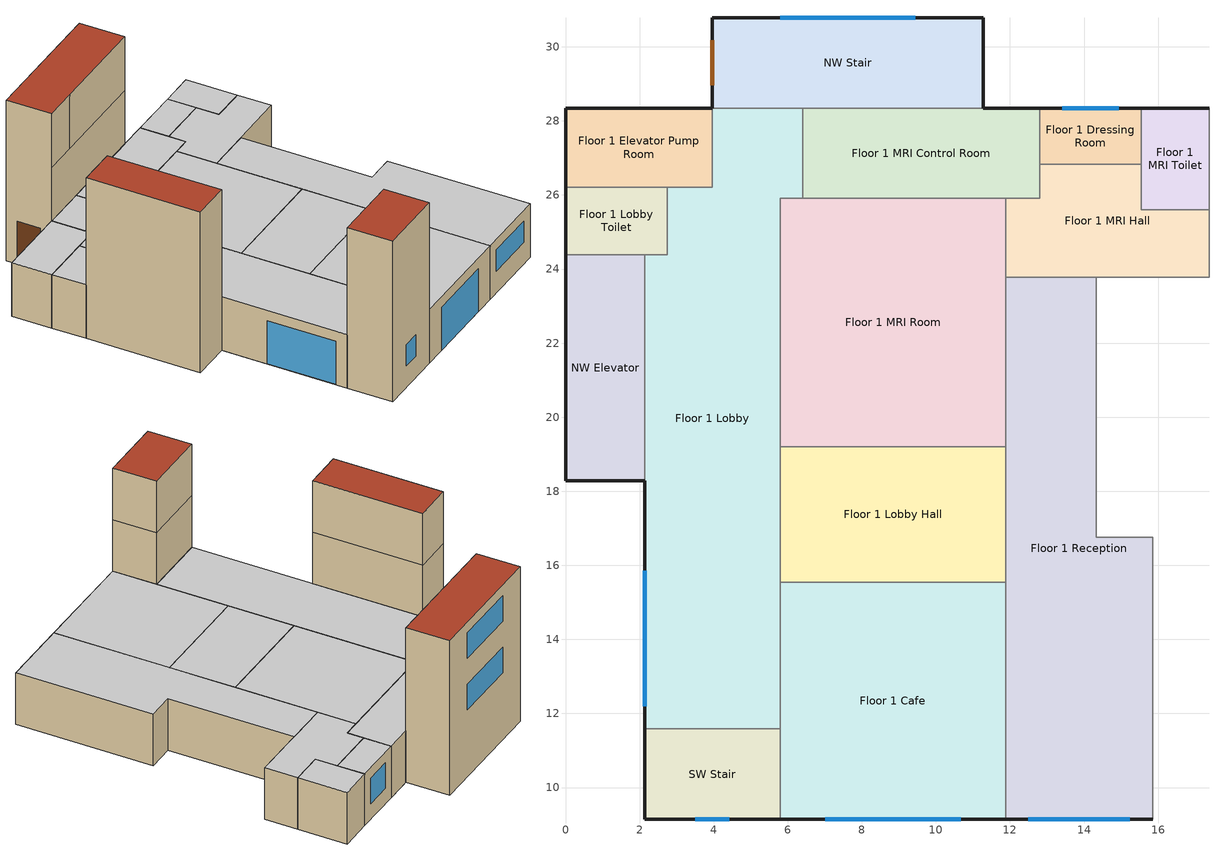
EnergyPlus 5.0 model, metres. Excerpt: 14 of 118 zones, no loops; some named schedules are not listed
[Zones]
Floor 1 Lobby
 floor ground (ext-slab): 5.79,11.58 2.13,11.58 2.13,24.38 2.74,24.38 2.74,26.21 3.96,26.21 3.96,28.35 6.4,28.35 6.4,25.91 5.79,25.91 z0
 wall outside (Steel Frame Non-res Ext Wall): 2.13,18.29 2.13,11.58 z0:3.05
 wall adiabatic (int-walls): 5.79,11.58 5.79,25.91 6.4,25.91 6.4,28.35 / 3.96,28.35 3.96,26.21 2.74,26.21 2.74,24.38 2.13,24.38 z0:3.05
 wall to NW Elevator (int-walls): 2.13,24.38 2.13,18.29 z0:3.05
 wall to NW Stair (int-walls): 6.4,28.35 3.96,28.35 z0:3.05
 wall to SW Stair (int-walls): 2.13,11.58 5.79,11.58 z0:3.05
 window (Window Non-res Fixed): 2.13,15.85 2.13,12.19 z0.03:2.46
 ceiling adiabatic (INT-FLOOR-UNDERSIDE): 2.13,24.38 2.13,11.58 5.79,11.58 5.79,25.91 6.4,25.91 6.4,28.35 3.96,28.35 3.96,26.21 2.74,26.21 2.74,24.38 z3.05
SW Stair
 floor ground (ext-slab): 2.13,11.58 5.79,11.58 5.79,9.14 2.13,9.14 z0
 wall outside (Steel Frame Non-res Ext Wall): 2.13,11.58 2.13,9.14 5.79,9.14 z0:9.14
 wall to Floor 2 Reception (int-walls): 5.79,9.14 5.79,11.58 2.13,11.58 z3.05:6.1
 wall to Floor 3 Undeveloped 2 (int-walls): 5.79,9.14 5.79,11.58 2.13,11.58 z6.1:9.14
 wall to Floor 1 Cafe (int-walls): 5.79,9.14 5.79,11.58 z0:3.05
 window (Window Non-res Fixed): 3.51,9.14 4.42,9.14 z1.22:2.44
 roof outside (IEAD Non-res Roof): 2.13,11.58 2.13,9.14 5.79,9.14 5.79,11.58 z9.14
Floor 1 Dressing Room
 floor ground (ext-slab): 15.54,28.35 15.54,26.82 12.8,26.82 12.8,28.35 z0
 wall outside (Steel Frame Non-res Ext Wall): 15.54,28.35 12.8,28.35 z0:3.05
 wall adiabatic (int-walls): 12.8,28.35 12.8,26.82 15.54,26.82 15.54,28.35 z0:3.05
 window (Window Non-res Fixed): 14.94,28.35 13.41,28.35 z0.91:2.44
 ceiling adiabatic (INT-FLOOR-UNDERSIDE): 15.54,26.82 15.54,28.35 12.8,28.35 12.8,26.82 z3.05
Floor 1 Reception
 floor ground (ext-slab): 11.89,23.77 14.33,23.77 14.33,16.76 15.85,16.76 15.85,9.14 11.89,9.14 z0
 wall outside (Steel Frame Non-res Ext Wall): 11.89,9.14 15.85,9.14 z0:3.05
 wall adiabatic (int-walls): 15.85,9.14 15.85,16.76 14.33,16.76 14.33,23.77 11.89,23.77 11.89,9.14 z0:3.05
 window (Window Non-res Fixed): 12.5,9.14 15.24,9.14 z1.22:2.44
 ceiling adiabatic (INT-FLOOR-UNDERSIDE): 14.33,16.76 14.33,23.77 11.89,23.77 11.89,9.14 15.85,9.14 15.85,16.76 z3.05
Floor 1 MRI Hall
 floor ground (ext-slab): 11.89,23.77 11.89,25.91 12.8,25.91 12.8,26.82 15.54,26.82 15.54,25.6 17.37,25.6 17.37,23.77 z0
 wall adiabatic (int-walls): 12.8,26.82 12.8,25.91 11.89,25.91 11.89,23.77 14.33,23.77 17.37,23.77 17.37,25.6 15.54,25.6 15.54,26.82 12.8,26.82 z0:3.05
 ceiling adiabatic (INT-FLOOR-UNDERSIDE): 11.89,25.91 11.89,23.77 17.37,23.77 17.37,25.6 15.54,25.6 15.54,26.82 12.8,26.82 12.8,25.91 z3.05
Floor 1 MRI Control Room
 floor ground (ext-slab): 6.4,25.91 6.4,28.35 12.8,28.35 12.8,25.91 z0
 wall outside (Steel Frame Non-res Ext Wall): 12.8,28.35 11.28,28.35 z0:3.05
 wall to NW Stair (int-walls): 11.28,28.35 6.4,28.35 z0:3.05
 wall adiabatic (int-walls): 6.4,28.35 6.4,25.91 12.8,25.91 12.8,28.35 z0:3.05
 ceiling adiabatic (INT-FLOOR-UNDERSIDE): 6.4,25.91 12.8,25.91 12.8,28.35 6.4,28.35 z3.05
NW Stair
 floor ground (ext-slab): 3.96,30.78 11.28,30.78 11.28,28.35 3.96,28.35 z0
 wall outside (Steel Frame Non-res Ext Wall): 11.28,28.35 11.28,30.78 3.96,30.78 3.96,28.35 z0:9.14
 wall to Floor 3 Office (int-walls): 5.79,28.35 11.28,28.35 z6.1:9.14
 wall to Floor 3 Elevator Hall (int-walls): 3.96,28.35 5.79,28.35 z6.1:9.14
 wall to Floor 2 Work (int-walls): 3.96,28.35 11.28,28.35 z3.05:6.1
 window (Window Non-res Fixed): 9.45,30.78 5.79,30.78 z7.01:8.53; 9.45,30.78 5.79,30.78 z3.96:5.49
 door (Swinging Door Non-res): 3.96,30.18 3.96,28.96 z0:2.44
 roof outside (IEAD Non-res Roof): 11.28,30.78 3.96,30.78 3.96,28.35 11.28,28.35 z9.14
Floor 1 MRI Room
 floor ground (ext-slab): 11.89,19.2 5.79,19.2 5.79,25.91 11.89,25.91 z0
 wall adiabatic (int-walls): 11.89,19.2 11.89,23.77 11.89,25.91 6.4,25.91 5.79,25.91 5.79,19.2 11.89,19.2 z0:3.05
 ceiling adiabatic (INT-FLOOR-UNDERSIDE): 5.79,19.2 11.89,19.2 11.89,25.91 5.79,25.91 z3.05
Floor 1 MRI Toilet
 floor ground (ext-slab): 17.37,25.6 15.54,25.6 15.54,28.35 17.37,28.35 z0
 wall outside (Steel Frame Non-res Ext Wall): 17.37,28.35 15.54,28.35 z0:3.05
 wall adiabatic (int-walls): 15.54,28.35 15.54,25.6 17.37,25.6 17.37,28.35 z0:3.05
 ceiling adiabatic (INT-FLOOR-UNDERSIDE): 15.54,25.6 17.37,25.6 17.37,28.35 15.54,28.35 z3.05
Floor 1 Lobby Hall
 floor ground (ext-slab): 11.89,19.2 11.89,15.54 5.79,15.54 5.79,19.2 z0
 wall adiabatic (int-walls): 11.89,19.2 5.79,19.2 5.79,15.54 11.89,15.54 11.89,19.2 z0:3.05
 ceiling adiabatic (INT-FLOOR-UNDERSIDE): 5.79,19.2 5.79,15.54 11.89,15.54 11.89,19.2 z3.05
Floor 1 Cafe
 floor ground (ext-slab): 11.89,9.14 5.79,9.14 5.79,15.54 11.89,15.54 z0
 wall outside (Steel Frame Non-res Ext Wall): 5.79,9.14 11.89,9.14 z0:3.05
 wall adiabatic (int-walls): 11.89,9.14 11.89,15.54 5.79,15.54 5.79,11.58 z0:3.05
 window (Window Non-res Fixed): 7.01,9.14 10.67,9.14 z0.03:2.46
 ceiling adiabatic (INT-FLOOR-UNDERSIDE): 5.79,9.14 11.89,9.14 11.89,15.54 5.79,15.54 z3.05
Floor 1 Lobby Toilet
 floor ground (ext-slab): 2.74,26.21 2.74,24.38 0,24.38 0,26.21 z0
 wall outside (Steel Frame Non-res Ext Wall): 0,26.21 0,24.38 z0:3.05
 wall to NW Elevator (int-walls): 0,24.38 2.13,24.38 z0:3.05
 wall adiabatic (int-walls): 2.13,24.38 2.74,24.38 2.74,26.21 0,26.21 z0:3.05
 ceiling adiabatic (INT-FLOOR-UNDERSIDE): 2.74,24.38 2.74,26.21 0,26.21 0,24.38 z3.05
Floor 1 Elevator Pump Room
 floor ground (ext-slab): 0,26.21 0,28.35 3.96,28.35 3.96,26.21 z0
 wall outside (Steel Frame Non-res Ext Wall): 3.96,28.35 0,28.35 0,26.21 z0:3.05
 wall adiabatic (int-walls): 0,26.21 3.96,26.21 3.96,28.35 z0:3.05
 ceiling adiabatic (INT-FLOOR-UNDERSIDE): 3.96,28.35 0,28.35 0,26.21 3.96,26.21 z3.05
NW Elevator
 floor ground (ext-slab): 2.13,18.29 0,18.29 0,24.38 2.13,24.38 z0
 wall outside (Steel Frame Non-res Ext Wall): 0,24.38 0,18.29 2.13,18.29 z0:9.14
 wall to Floor 3 Office Toilet (int-walls): 2.13,24.38 0,24.38 z6.1:9.14
 wall to Floor 2 Work Toilet (int-walls): 2.13,24.38 0,24.38 z3.05:6.1
 wall to Floor 2 Work (int-walls): 2.13,18.29 2.13,24.38 z3.05:6.1
 wall to Floor 3 Elevator Hall (int-walls): 2.13,18.29 2.13,24.38 z6.1:9.14
 roof outside (IEAD Non-res Roof): 0,18.29 2.13,18.29 2.13,24.38 0,24.38 z9.14
[Building]
Ref Bldg OutPatient New2004_v1.3_5.0: North Axis=0; Terrain=City; Loads Convergence Tolerance Value=0.04; Temperature Convergence Tolerance Value=0.2; Solar Distribution=FullInteriorAndExterior; Maximum Number of Warmup Days=25
[Site:Location]
USA NV-LAS VEGAS: Latitude {deg}=36.07; Longitude {deg}=-115.17; Time Zone {hr}=-8; Elevation {m}=664
[SizingPeriod:DesignDay] Barometric Pressure {Pa}=93598; Rain {0-no,1-yes}=0; Snow on ground {0-no,1-yes}=0; Day of Month=21; Daylight Savings Time Indicator=0; Humidity Indicating Type=WetBulb
Name | Maximum Dry-Bulb Temperature {C} | Daily Temp Range {C} | Humidity Indicating Conditions at Maximum Dry-Bulb | Wind Speed {m/s} design conditions vs. traditional 6.71 m/s (15 mph) | Wind Direction {Degrees; N=0, S=180} | Clearness {0.0 to 1.1} | Month | Day Type | Wind Speed {m/s} design conditions vs. traditional 3.35 m/s (7mph)
LAS_VEGAS Ann Htg 99.6% Condns DB | -1.7 | 0 | -1.7 | 3.1 | 240 | 0 | 1 | WinterDesignDay
LAS_VEGAS Ann Clg .4% Condns WB=>MDB | 34.7 | 13.6 | 21.9 |  | 230 | 1 | 7 | SummerDesignDay | 5.3
[Site:WaterMainsTemperature]
Calculation Method=CORRELATION; Annual Average Outdoor Air Temperature {C}=19.48; Maximum Difference In Monthly Average Outdoor Air Temperatures {deltaC}=25.6
[Site:GroundTemperature:BuildingSurface]
18.89, 18.889, 18.895, 20.344, 20.899, 20.929, 20.753, 20.826, 21.013, 20.868, 19.246, 18.923
[Construction]
Steel Frame Non-res Ext Wall: Wood Siding, Steel Frame NonRes Wall Insulation, 1/2IN Gypsum
IEAD Non-res Roof: Roof Membrane, IEAD NonRes Roof Insulation, Metal Decking
ext-slab: HW CONCRETE, CP02 CARPET PAD
int-walls: 1/2IN Gypsum, 1/2IN Gypsum
INT-FLOOR-UNDERSIDE: CP02 CARPET PAD, MAT-CC05 4 HW CONCRETE
Window Non-res Fixed: NonRes Fixed Assembly Window
Swinging Door Non-res: Opaque Door panel NonRes
InteriorFurnishings: Std Wood 6inch
[Material] Thermal Absorptance=0.9
Name | Roughness | Thickness {m} | Conductivity {W/m-K} | Density {kg/m3} | Specific Heat {J/kg-K} | Solar Absorptance | Visible Absorptance | Density | Specific Heat | Visible Absorptance! Common Materials
Steel Frame NonRes Wall Insulation | MediumRough | 0.0539159 | 0.049 | 265 | 836.8 | 0.7 | 0.7
IEAD NonRes Roof Insulation | MediumRough | 0.124663 | 0.049 |  |  | 0.7 | 0.7 | 265 | 836.8
Std Wood 6inch | MediumSmooth | 0.15 | 0.12 | 540 | 1210 | 0.7 |  |  |  | 0.7
Wood Siding | MediumSmooth | 0.01 | 0.11 | 544.62 | 1210 | 0.78 | 0.78
1/2IN Gypsum | Smooth | 0.0127 | 0.16 | 784.9 | 830 | 0.92 | 0.92
HW CONCRETE | Rough | 0.2032 | 1.311 | 2240 | 836.8 | 0.7 | 0.7
Roof Membrane | VeryRough | 0.0095 | 0.16 | 1121.29 | 1460 | 0.7 | 0.7
Metal Decking | MediumSmooth | 0.0015 | 45.006 | 7680 | 418.4 | 0.7 | 0.3
MAT-CC05 4 HW CONCRETE | Rough | 0.1016 | 1.311 | 2240 | 836.8 | 0.7 | 0.7
[WindowMaterial:SimpleGlazingSystem]
NonRes Fixed Assembly Window: U-Factor=3.23646; Solar Heat Gain Coefficient=0.25
[Material:NoMass] Thermal Absorptance=0.9; Solar Absorptance=0.7
Name | Roughness | Thermal Resistance {m2-K/W} | Visible Absorptance | Thermal Resistance {(m2-K)/W}
Opaque Door panel NonRes | MediumRough | 0.101897 | 0.7
CP02 CARPET PAD | VeryRough |  | 0.8 | 0.2165
[Zone] Type=1; Multiplier=1; Part of Total Floor Area=Yes
Floor 1 Cafe; Floor 1 Dressing Room; Floor 1 Elevator Pump Room; Floor 1 Lobby; Floor 1 Lobby Hall; Floor 1 Lobby Toilet; Floor 1 MRI Control Room; Floor 1 MRI Hall; Floor 1 MRI Room; Floor 1 MRI Toilet; Floor 1 Reception; NW Elevator; NW Stair; SW Stair
[People] Schedule=BLDG_OCC_SCH; Number of People Calculation Method=Area/person; Fraction Radiant=0.3; User Specified Sensible Fraction=AUTOCALCULATE; Activity Level Schedule=ACTIVITY_SCH; Enable ASHRAE 55 Comfort Warnings=No; MRT Calculation=ZoneAveraged; Work Efficiency Schedule=WORK_EFF_SCH; Clothing Schedule=CLOTHING_SCH; Air Velocity Schedule=AIR_VELO_SCH; Thermal Comfort Report=FANGER
Name | Zone | Zone Area per Person
Floor 1 Cafe People | Floor 1 Cafe | 1
Floor 1 Dressing Room People | Floor 1 Dressing Room | 20
Floor 1 Lobby People | Floor 1 Lobby | 3.33
Floor 1 MRI Control Room People | Floor 1 MRI Control Room | 5
Floor 1 MRI Room People | Floor 1 MRI Room | 5
Floor 1 Reception People | Floor 1 Reception | 3.33
[Lights] Schedule=BLDG_LIGHT_SCH; Design Level Calculation Method=Watts/Area; Return Air Fraction=0; Fraction Radiant=0.7; Fraction Visible=0.2; Fraction Replaceable=1; Return Air Fraction is Calculated from Plenum Temperature=No
Name | Zone | Watts per Zone Area {W/m2}
Floor 1 Cafe_Lights | Floor 1 Cafe | 9.69
Floor 1 Dressing Room_Lights | Floor 1 Dressing Room | 11.84
Floor 1 Elevator Pump Room_Lights | Floor 1 Elevator Pump Room | 9.69
Floor 1 Lobby Hall_Lights | Floor 1 Lobby Hall | 10.76
Floor 1 Lobby Toilet_Lights | Floor 1 Lobby Toilet | 9.69
Floor 1 Lobby_Lights | Floor 1 Lobby | 13.99
Floor 1 MRI Control Room_Lights | Floor 1 MRI Control Room | 4.31
Floor 1 MRI Hall_Lights | Floor 1 MRI Hall | 10.76
Floor 1 MRI Room_Lights | Floor 1 MRI Room | 4.31
Floor 1 MRI Toilet_Lights | Floor 1 MRI Toilet | 9.69
Floor 1 Reception_Lights | Floor 1 Reception | 13.99
NW Elevator_Lights | NW Elevator | 10.76
NW Stair_Lights | NW Stair | 10.76
SW Stair_Lights | SW Stair | 10.76
[ElectricEquipment] Fraction Latent=0
Name | Zone | Schedule | Design Level Calculation Method | Watts per Zone Floor Area {W/m2} | Fraction Radiant | Fraction Lost | Design Level {W}
Floor 1 Cafe_PlugMisc_Equip | Floor 1 Cafe | BLDG_EQUIP_SCH | Watts/Area | 10.76 | 0.5 | 0
Floor 1 Dressing Room_PlugMisc_Equip | Floor 1 Dressing Room | BLDG_EQUIP_SCH | Watts/Area | 11.84 | 0.5 | 0
Floor 1 Elevator Pump Room_Elevators_Equip | Floor 1 Elevator Pump Room | BLDG_ELEVATORS | EquipmentLevel |  | 0.1 | 0.9 | 48164.8
Floor 1 Lobby Hall_PlugMisc_Equip | Floor 1 Lobby Hall | BLDG_EQUIP_SCH | Watts/Area | 4.31 | 0.5 | 0
Floor 1 Lobby Toilet_PlugMisc_Equip | Floor 1 Lobby Toilet | BLDG_EQUIP_SCH | Watts/Area | 4.31 | 0.3 | 0.7
Floor 1 Lobby Toilet_ZoneExhaustFans | Floor 1 Lobby Toilet | AHU-1_Fan_Sch | EquipmentLevel |  | 0 | 1 | 15.7101
Floor 1 Lobby_PlugMisc_Equip | Floor 1 Lobby | BLDG_EQUIP_SCH | Watts/Area | 11.84 | 0.5 | 0
Floor 1 MRI Control Room_PlugMisc_Equip | Floor 1 MRI Control Room | BLDG_EQUIP_SCH | Watts/Area | 11.84 | 0.5 | 0
Floor 1 MRI Hall_PlugMisc_Equip | Floor 1 MRI Hall | BLDG_EQUIP_SCH | Watts/Area | 4.31 | 0.5 | 0
Floor 1 MRI Room_PlugMisc_Equip | Floor 1 MRI Room | RADIOLOGY_EQUIP_SCH | EquipmentLevel |  | 0.5 | 0 | 23445.7
Floor 1 MRI Toilet_PlugMisc_Equip | Floor 1 MRI Toilet | BLDG_EQUIP_SCH | Watts/Area | 4.31 | 0.3 | 0.7
Floor 1 MRI Toilet_ZoneExhaustFans | Floor 1 MRI Toilet | AHU-1_Fan_Sch | EquipmentLevel |  | 0 | 1 | 15.7101
Floor 1 Reception_PlugMisc_Equip | Floor 1 Reception | BLDG_EQUIP_SCH | Watts/Area | 11.84 | 0.5 | 0
[Exterior:Lights]
Exterior Facade Lighting: Schedule=ALWAYS_ON; Design Level=14095; Control Option=AstronomicalClock
[ZoneInfiltration:DesignFlowRate] Schedule=INFIL_SCH; Constant Term Coefficient=1; Temperature Term Coefficient=0; Velocity Term Coefficient=0; Velocity Squared Term Coefficient=0
Name | Zone | Design Volume Flow Rate Calculation Method | Flow per Exterior Surface Area {m3/s/m2} | Air Changes Per Hour {ACH}
Floor 1 Cafe_Infiltration | Floor 1 Cafe | Flow/ExteriorWallArea | 0.000302
Floor 1 Dressing Room_Infiltration | Floor 1 Dressing Room | Flow/ExteriorWallArea | 0.000302
Floor 1 Elevator Pump Room_Infiltration | Floor 1 Elevator Pump Room | Flow/ExteriorWallArea | 0.000302
Floor 1 Lobby Toilet_Infiltration | Floor 1 Lobby Toilet | Flow/ExteriorWallArea | 0.000302
Floor 1 Lobby_Infiltration | Floor 1 Lobby | Flow/ExteriorWallArea | 0.000302
Floor 1 MRI Toilet_Infiltration | Floor 1 MRI Toilet | Flow/ExteriorWallArea | 0.000302
Floor 1 Reception_Infiltration | Floor 1 Reception | Flow/ExteriorWallArea | 0.000302
NW Elevator_Infiltration | NW Elevator | AirChanges/Hour |  | 1
NW Stair_Infiltration | NW Stair | AirChanges/Hour |  | 1
SW Stair_Infiltration | SW Stair | AirChanges/Hour |  | 1
[InternalMass] Construction=InteriorFurnishings
Name | Zone | Surface Area
Floor 1 Cafe Internal Mass | Floor 1 Cafe | 78.0386
Floor 1 Dressing Room Internal Mass | Floor 1 Dressing Room | 8.3613
Floor 1 Elevator Pump Room Internal Mass | Floor 1 Elevator Pump Room | 16.9084
Floor 1 Lobby Hall Internal Mass | Floor 1 Lobby Hall | 44.5935
Floor 1 Lobby Internal Mass | Floor 1 Lobby | 115.5714
Floor 1 Lobby Toilet Internal Mass | Floor 1 Lobby Toilet | 10.0335
Floor 1 MRI Control Room Internal Mass | Floor 1 MRI Control Room | 31.2154
Floor 1 MRI Hall Internal Mass | Floor 1 MRI Hall | 27.3135
Floor 1 MRI Room Internal Mass | Floor 1 MRI Room | 81.7547
Floor 1 MRI Toilet Internal Mass | Floor 1 MRI Toilet | 10.0335
Floor 1 Reception Internal Mass | Floor 1 Reception | 94.5753
NW Elevator Internal Mass | NW Elevator | 26.0129
NW Stair Internal Mass | NW Stair | 35.6748
SW Stair Internal Mass | SW Stair | 17.8374
[ZoneMixing] Delta Temperature=0
Name | Zone | Schedule | Design Flow Rate Calculation Method | Flow Rate per Zone Area {m3/s/m2} | Source Zone | Design Flow Rate
Floor 1 Electrical Room Transfer Air | Floor 1 Electrical Room | AHU-1_Fan_Sch | Flow/Area | 0.00025 | Floor 1 Lobby Hall
Floor 1 Elevator Pump Room Transfer Air | Floor 1 Elevator Pump Room | AHU-1_Fan_Sch | Flow/Area | 0.00025 | Floor 1 IT Hall
Floor 1 Lobby Toilet Transfer Air | Floor 1 Lobby Toilet | AHU-1_Fan_Sch | Flow/Zone |  | Floor 1 Lobby | 0.04248
Floor 1 MRI Toilet Transfer Air | Floor 1 MRI Toilet | AHU-1_Fan_Sch | Flow/Zone |  | Floor 1 MRI Room | 0.04248
NE Stair Transfer Air | NE Stair | AHU-1_Fan_Sch | Flow/Area | 0.00025 | Floor 1 Cafe
NW Elevator Transfer Air | NW Elevator | AHU-2_Fan_Sch | Flow/Area | 0.00025 | Floor 3 Elevator Hall
NW Stair Transfer Air | NW Stair | AHU-1_Fan_Sch | Flow/Area | 0.00025 | Floor 1 Lobby
SW Stair Transfer Air | SW Stair | AHU-1_Fan_Sch | Flow/Area | 0.00025 | Floor 1 PACU
[SetpointManager:Scheduled]
AHU-1 SAT setpoint: Control Variable {Temperature | Others }=Temperature; Schedule=CAV_SAT_SCH; Setpoint Node or NodeList=AHU-1 Supply Equipment Outlet Node
[AvailabilityManager:NightCycle] Availability Schedule=ALWAYS_ON; Control Type {CycleOnAny | CycleOnControlZone | CycleOnAnyZoneFansOnly}=CycleOnAny; Thermostat Tolerance {delta C}=1; Cycling Run Time {s}=1800
Name | Fan Schedule
AHU-1 Availability Manager | AHU-1_Fan_Sch
AHU-2 Availability Manager | AHU-2_Fan_Sch
[UtilityCost:Tariff]
Name | Output Meter | Conversion Factor Choice | Time of Use Period Schedule | Season Schedule | Demand Window Length | Monthly Charge or Variable | Group
NevadaPower_LGS-3_LargeGeneral | Electricity:Facility | kWh | NevadaPowTOUSched | NevadaPowSeasonsSched | HalfHour | 184 | Comm Elect
NevadaPower_LGS-2_LargeGeneral | Electricity:Facility | kWh | NevadaPowTOUSched | NevadaPowSeasonsSched | HalfHour | 179 | Comm Elect
NevadaPower_LGS-1_LargeGeneral | Electricity:Facility | kWh |  |  | HalfHour | 15.7 | Comm Elect
NevadaPower_GS_GeneralService | Electricity:Facility | kWh |  |  | HalfHour | 11 | Comm Elect
NV_EIAMonthlyRateGas | Gas:Facility | MCF |  |  |  | 0 | Comm Gas
[UtilityCost:Charge:Simple]
Name | Charge Variable | Tariff | Source Variable | Season | Category Variable | Cost per Unit Value or Variable
 | SummerPeakEnergyCharge | NevadaPower_LGS-3_LargeGeneral | PeakEnergy | Summer | EnergyCharges | 0.0858
 | SummerOffPeakEnergyCharge | NevadaPower_LGS-3_LargeGeneral | OffPeakEnergy | Summer | EnergyCharges | 0.0484
 | SummerShoulderEnergyCharge | NevadaPower_LGS-3_LargeGeneral | ShoulderEnergy | Summer | EnergyCharges | 0.0706
 | WinterEnergyCharge | NevadaPower_LGS-3_LargeGeneral | totalEnergy | Winter | EnergyCharges | 0.04925
 | DeferredAccountingEnergyCharge | NevadaPower_LGS-3_LargeGeneral | totalEnergy | Annual | EnergyCharges | 0.0128
 | FacilitiesDemandCharge | NevadaPower_LGS-3_LargeGeneral | totalDemand | Annual | DemandCharges | 2.94
 | WinterDemandCharge | NevadaPower_LGS-3_LargeGeneral | totalDemand | Winter | DemandCharges | 0.5
 | SummerOnPeakDemandCharge | NevadaPower_LGS-3_LargeGeneral | PeakDemand | Summer | DemandCharges | 8.36
 | SummerShoulderDemandCharge | NevadaPower_LGS-3_LargeGeneral | ShoulderDemand | Summer | DemandCharges | 0.43
 | TaxofSixPtfivePercent | NevadaPower_LGS-3_LargeGeneral | SubTotal | Annual | Taxes | 0.065
 | SummerPeakEnergyCharge | NevadaPower_LGS-2_LargeGeneral | PeakEnergy | Summer | EnergyCharges | 0.0889
 | SummerOffPeakEnergyCharge | NevadaPower_LGS-2_LargeGeneral | OffPeakEnergy | Summer | EnergyCharges | 0.0502
 | SummerShoulderEnergyCharge | NevadaPower_LGS-2_LargeGeneral | ShoulderEnergy | Summer | EnergyCharges | 0.0725
 | WinterEnergyCharge | NevadaPower_LGS-2_LargeGeneral | totalEnergy | Winter | EnergyCharges | 0.0509
 | DeferredAccountingEnergyCharge | NevadaPower_LGS-2_LargeGeneral | totalEnergy | Annual | EnergyCharges | 0.0128
 | FacilitiesDemandCharge | NevadaPower_LGS-2_LargeGeneral | totalDemand | Annual | DemandCharges | 2.74
 | WinterDemandCharge | NevadaPower_LGS-2_LargeGeneral | totalDemand | Winter | DemandCharges | 0.25
 | SummerOnPeakDemandCharge | NevadaPower_LGS-2_LargeGeneral | PeakDemand | Summer | DemandCharges | 7.16
 | SummerShoulderDemandCharge | NevadaPower_LGS-2_LargeGeneral | ShoulderDemand | Summer | DemandCharges | 0.39
 | TaxofSixPtfivePercent | NevadaPower_LGS-2_LargeGeneral | SubTotal | Annual | Taxes | 0.065
 | AnnualElectConsumpCharge | NevadaPower_LGS-1_LargeGeneral | totalEnergy | Annual | EnergyCharges | 0.0646
 | AnnualDefferredAccountingCharge | NevadaPower_LGS-1_LargeGeneral | totalEnergy | Annual | EnergyCharges | 0.0128
 | AnnualFacilitiesDemandCharge | NevadaPower_LGS-1_LargeGeneral | totalDemand | Annual | DemandCharges | 3.77
 | AnnualDemandCharge | NevadaPower_LGS-1_LargeGeneral | totalDemand | Annual | DemandCharges | 1.1
 | TaxofSixPtfivePercent | NevadaPower_LGS-1_LargeGeneral | SubTotal | Annual | Taxes | 0.065
 | AnnualElectConsumpCharge | NevadaPower_GS_GeneralService | totalEnergy | Annual | EnergyCharges | 0.0783
 | AnnualDefferredAccountingCharge | NevadaPower_GS_GeneralService | totalEnergy | Annual | EnergyCharges | 0.0128
 | TaxofSixPtfivePercent | NevadaPower_GS_GeneralService | SubTotal | Annual | Taxes | 0.065
 | MonthlyRateGasCharge | NV_EIAMonthlyRateGas | totalEnergy | Annual | EnergyCharges | NV_MonthlyGasRates
 | TaxofSixPtfivePercent | NV_EIAMonthlyRateGas | SubTotal | Annual | Taxes | 0.065
[UtilityCost:Qualify] Qualify Type=Minimum; Season=Annual; Threshold Test=Count; Number of Months=12
Name | Tariff | Variable | Threshold Value or Variable
MinDemand1000kw | NevadaPower_LGS-3_LargeGeneral | TotalDemand | 1000
MinEnergy3500kwh | NevadaPower_LGS-3_LargeGeneral | TotalEnergy | 3500
MinDemand300kw | NevadaPower_LGS-2_LargeGeneral | TotalDemand | 300
